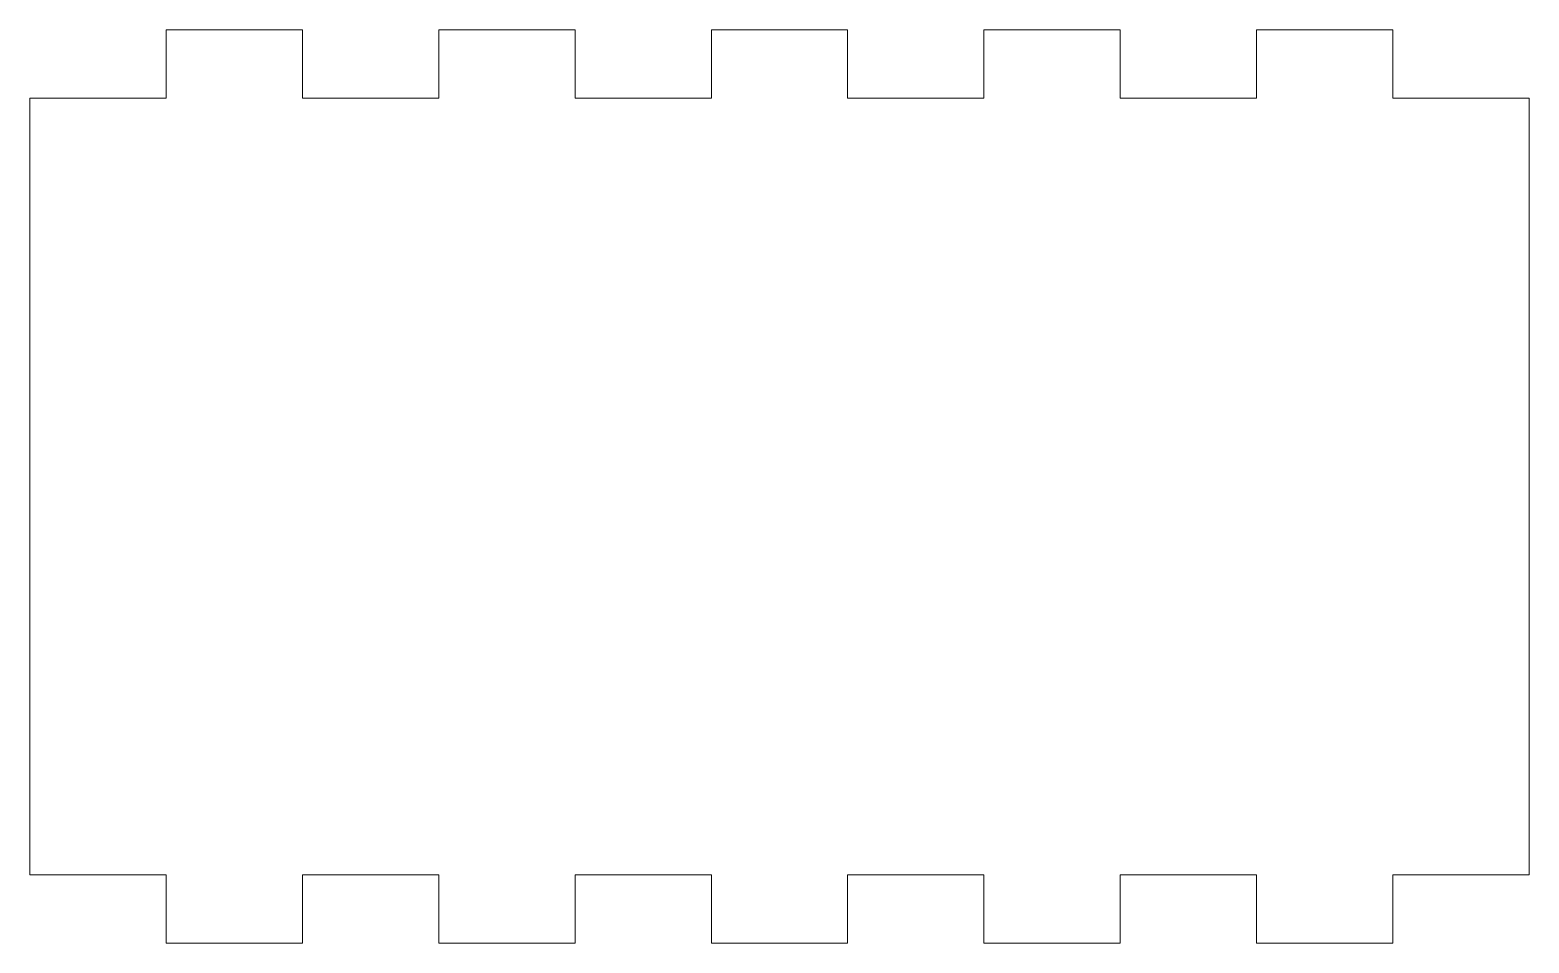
# Model space of a CAD drawing. Header units: inches. Extents: x 0 to 2.75, y 0 to 1.68.
import ezdxf

# ---------------------------------------------------------------- set-up
doc = ezdxf.new("R2010")
doc.units = ezdxf.units.IN
doc.header["$MEASUREMENT"] = 0

msp = doc.modelspace()

# ---------------------------------------------------------------- linework, layer by layer
at = {"color": 7, "linetype": 'Continuous', "lineweight": 15}
for p, q in [((0.25, 1.675), (0.25, 1.55)), ((0.5, 1.675), (0.25, 1.675)), ((0.5, 1.55), (0.5, 1.675)), ((0.75, 1.675), (0.75, 1.55)), ((1, 1.675), (0.75, 1.675)), ((1, 1.55), (1, 1.675)), ((1.25, 1.675), (1.25, 1.55)), ((1.5, 1.675), (1.25, 1.675)), ((1.5, 1.55), (1.5, 1.675)), ((1.75, 1.675), (1.75, 1.55)), ((2, 1.675), (1.75, 1.675)), ((2, 1.55), (2, 1.675)), ((2.25, 1.675), (2.25, 1.55)), ((2.5, 1.675), (2.25, 1.675)), ((2.5, 1.55), (2.5, 1.675)), ((0.25, 1.55), (0, 1.55)), ((0, 1.55), (0, 0.125)), ((0.75, 1.55), (0.5, 1.55)), ((1.25, 1.55), (1, 1.55)), ((1.75, 1.55), (1.5, 1.55)), ((2.25, 1.55), (2, 1.55)), ((2.75, 1.55), (2.5, 1.55)), ((2.75, 0.125), (2.75, 1.55)), ((0, 0.125), (0.25, 0.125)), ((0.25, 0.125), (0.25, 0)), ((0.5, 0.125), (0.75, 0.125)), ((0.5, 0), (0.5, 0.125)), ((0.75, 0.125), (0.75, 0)), ((1, 0.125), (1.25, 0.125)), ((1, 0), (1, 0.125)), ((1.25, 0.125), (1.25, 0)), ((1.5, 0.125), (1.75, 0.125)), ((1.5, 0), (1.5, 0.125)), ((1.75, 0.125), (1.75, 0)), ((2, 0.125), (2.25, 0.125)), ((2, 0), (2, 0.125)), ((2.25, 0.125), (2.25, 0)), ((2.5, 0.125), (2.75, 0.125)), ((2.5, 0), (2.5, 0.125)), ((0.25, 0), (0.5, 0)), ((0.75, 0), (1, 0)), ((1.25, 0), (1.5, 0)), ((1.75, 0), (2, 0)), ((2.25, 0), (2.5, 0))]:
    msp.add_line(p, q, dxfattribs=at)

doc.saveas('drawing.dxf')
